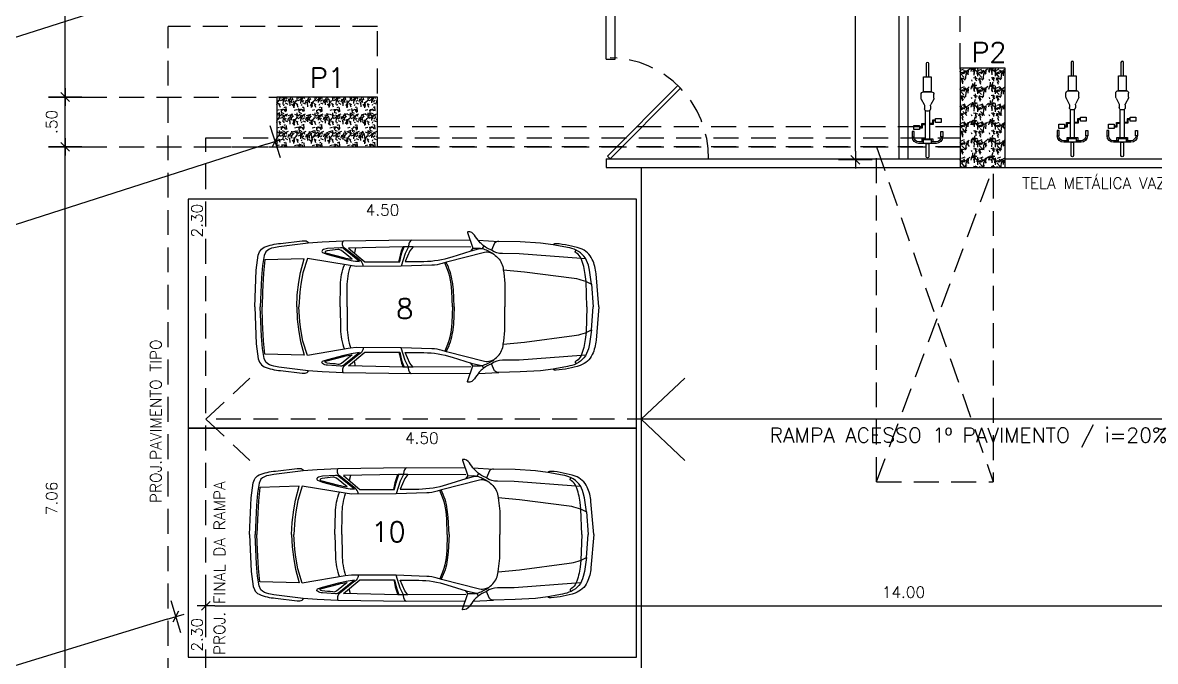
# Model space of a CAD drawing. Header units: millimetres. Extents: x 963.8 to 1035.8, y -131.7 to -87.
# Drawn here: x 981.69 to 993.06, y -102.78 to -96.37 of the extents above; entities that cross this region are included whole.
import ezdxf

# ---------------------------------------------------------------- set-up
doc = ezdxf.new("R2010")
doc.units = ezdxf.units.MM
doc.linetypes.add('DASHED2', pattern=[0.375, 0.25, -0.125])
doc.linetypes.add('HIDDEN', pattern=[0.375, 0.25, -0.125])
for name, color, linetype in [('COTA', 11, 'Continuous'), ('EMVISTA', 2, 'Continuous'), ('ESQUADRIA', 2, 'Continuous'), ('ESQUADRIA CT', 2, 'Continuous'), ('HACHURA', 11, 'Continuous'), ('HACHURA 1', 8, 'Continuous'), ('LINHA', 1, 'Continuous'), ('PAREDE', 7, 'Continuous'), ('PILAR', 21, 'Continuous'), ('PISO', 1, 'Continuous'), ('PLANO3', 3, 'Continuous'), ('PROJECAO', 1, 'DASHED2'), ('TEXTO 1', 3, 'Continuous'), ('TEXTO 2', 2, 'Continuous')]:
    doc.layers.add(name, color=color, linetype=linetype)
doc.styles.add('ROMANS', font='romans.shx')
doc.dimstyles.new('Copy of TICK75', dxfattribs={"dimtxt": 0.1125, "dimasz": 0.088, "dimexe": 0.18, "dimexo": 0.0625, "dimgap": 0.079, "dimtad": 1, "dimrnd": 0.005, "dimzin": 4, "dimdsep": 46, "dimtxsty": 'ROMANS', "dimblk1": 'TICK', "dimblk2": 'TICK', "dimsah": 1, "dimcen": 0.09, "dimse1": 1, "dimse2": 1, "dimclrd": 256, "dimclrt": 2, "dimaunit": 1, "dimadec": 0, "dimazin": 0, "dimtfac": 1, "dimtix": 1, "dimtmove": 2, "dimatfit": 3, "dimldrblk": 'TICK', "dimfxl": 1, "dimtolj": 1, "dimtzin": 0, "dimlwd": -1, "dimarcsym": 0})

# ---------------------------------------------------------------- blocks, each defined once
blk = doc.blocks.new('TICK')
at = {"layer": 'COTA'}
for p, q in [((0, 1.91), (0, -1.91)), ((-1, 0), (1, 0))]:
    blk.add_line(p, q, dxfattribs=at)
at = {"layer": 'COTA', "color": 2}
blk.add_line((0.5, 0.5), (-0.5, -0.5), dxfattribs=at)
blk = doc.blocks.new('*D66')
at = {"layer": 'COTA'}
blk.add_line((990.05, -97.659), (990.05, -94.043), dxfattribs=at)
at = {"layer": 'Defpoints', "color": 0}
for p in [(990.05, -93.955), (990.574, -93.955), (990.469, -97.747)]:
    blk.add_point(p, dxfattribs=at)
at = {"layer": 'COTA', "xscale": 0.08800000000000001, "yscale": 0.08800000000000001, "zscale": 0.08800000000000001}
for p, rotation in [((990.05, -93.955), 90), ((990.05, -97.747), 270)]:
    blk.add_blockref('TICK', p, dxfattribs=dict(at, rotation=rotation))
at = {"layer": 'COTA', "color": 2, "insert": (989.914, -95.851), "char_height": 0.1125, "attachment_point": 5, "rotation": 90, "style": 'ROMANS'}
blk.add_mtext('\\A1;3.79', dxfattribs=at)
blk = doc.blocks.new('BISCICLETA-flat-1-flat-1')
at = {"layer": 'HACHURA'}
for p, q in [((0.136, 0), (-0.136, 0)), ((-0.019, 0), (0.019, 0)), ((-0.236, -0.103), (-0.236, -0.1)), ((-0.212, -0.103), (-0.212, -0.1)), ((-0.06, -0.024), (-0.136, -0.024)), ((-0.03, -0.075), (-0.03, -0.513)), ((0.03, -0.513), (0.03, -0.075)), ((0.136, -0.024), (0.06, -0.024)), ((0.212, -0.103), (0.212, -0.1)), ((0.236, -0.103), (0.236, -0.1)), ((-0.126, -0.244), (-0.078, -0.244)), ((-0.126, -0.256), (-0.126, -0.244)), ((-0.126, -0.256), (-0.09, -0.256)), ((-0.09, -0.256), (-0.09, -0.311)), ((-0.09, -0.311), (-0.03, -0.311)), ((-0.078, -0.244), (-0.078, -0.299)), ((-0.078, -0.299), (-0.03, -0.299)), ((0.09, -0.299), (0.03, -0.299)), ((0.078, -0.311), (0.03, -0.311)), ((0.078, -0.367), (0.078, -0.311)), ((0.09, -0.355), (0.09, -0.299)), ((0.126, -0.355), (0.09, -0.355)), ((0.126, -0.355), (0.126, -0.367)), ((0.011, -0.508), (-0.011, -0.508)), ((0.126, -0.367), (0.078, -0.367)), ((-0.101, -0.71), (-0.101, -0.772)), ((-0.097, -0.693), (-0.054, -0.61)), ((-0.047, -0.588), (-0.047, -0.544)), ((0.047, -0.588), (0.047, -0.544)), ((0.097, -0.693), (0.054, -0.61)), ((0.101, -0.71), (0.101, -0.772)), ((-0.065, -0.808), (0.065, -0.808)), ((-0.019, -1.043), (0.019, -1.043))]:
    blk.add_line(p, q, dxfattribs=at)
for points in [[(0.019, 0), (0.019, 0.209, 1), (-0.019, 0.209), (-0.019, 0)], [(0.019, -1.043), (0.019, -1.252, -1), (-0.019, -1.252), (-0.019, -1.043)]]:
    blk.add_lwpolyline(points, format="xyb", dxfattribs=at)
for points in [[(0.06, 0), (-0.06, 0), (-0.06, -0.06), (0.06, -0.06)], [(-0.24, -0.185), (-0.24, -0.103), (-0.209, -0.103), (-0.209, -0.185)], [(0.24, -0.185), (0.24, -0.103), (0.209, -0.103), (0.209, -0.185)], [(-0.126, -0.282), (-0.126, -0.218), (-0.215, -0.218), (-0.215, -0.282)], [(0.126, -0.329), (0.126, -0.393), (0.215, -0.393), (0.215, -0.329)], [(0.06, -0.808), (-0.06, -0.808), (-0.06, -1.043), (0.06, -1.043)]]:
    blk.add_lwpolyline(points, close=True, dxfattribs=at)
blk.add_lwpolyline([(-0.084, -0.024), (-0.084, -0.075), (0.084, -0.075), (0.084, -0.024)], dxfattribs=at)
for centre, radius, start, end in [((-0.136, -0.1), 0.1, 90, 180), ((0.136, -0.1), 0.1, 0, 90), ((-0.136, -0.1), 0.076, 90, 180), ((0.136, -0.1), 0.076, 0, 90), ((-0.011, -0.544), 0.036, 90, 180), ((0.011, -0.544), 0.036, 0, 90), ((-0.065, -0.71), 0.036, 152.6714, 180), ((-0.083, -0.588), 0.036, 322.7463, 0), ((0.083, -0.588), 0.036, 180, 217.2537), ((0.065, -0.71), 0.036, 0, 27.3286), ((-0.065, -0.772), 0.036, 180, 270), ((0.065, -0.772), 0.036, 270, 0)]:
    blk.add_arc(centre, radius, start, end, dxfattribs=at)
blk = doc.blocks.new('P100')
at = {"layer": 'ESQUADRIA CT'}
for p, q in [((-0.734, 0.679), (-0.707, 0.707)), ((-0.707, 0.707), (0, 0)), ((-0.027, -0.027), (-0.734, 0.679)), ((0, 0), (-0.027, -0.027))]:
    blk.add_line(p, q, dxfattribs=at)
at = {"layer": 'ESQUADRIA CT', "color": 1, "linetype": 'HIDDEN'}
blk.add_arc((-0.014, -0.014), 1, 89.2122, 179.2122, dxfattribs=at)
blk = doc.blocks.new('*D132')
at = {"layer": 'COTA'}
blk.add_line((982.918, -96.103), (978.149, -97.634), dxfattribs=at)
at = {"layer": 'Defpoints', "color": 0}
for p in [(982.95, -95.917), (978.015, -97.502), (978.066, -97.661)]:
    blk.add_point(p, dxfattribs=at)
at = {"layer": 'COTA', "xscale": 0.08800000000000001, "yscale": 0.08800000000000001, "zscale": 0.08800000000000001}
for p, rotation in [((983.001, -96.076), 17.80043388912051), ((978.066, -97.661), 197.8004338891205)]:
    blk.add_blockref('TICK', p, dxfattribs=dict(at, rotation=rotation))
at = {"layer": 'COTA', "color": 2, "insert": (980.492, -96.739), "char_height": 0.1125, "attachment_point": 5, "rotation": 17.8004, "style": 'ROMANS'}
blk.add_mtext('\\A1;5.19', dxfattribs=at)
blk = doc.blocks.new('*D61')
at = {"layer": 'COTA'}
blk.add_line((983.145, -102.36), (978.531, -103.77), dxfattribs=at)
at = {"layer": 'Defpoints', "color": 0}
for p in [(982.71, -100.636), (977.928, -102.098), (978.447, -103.796)]:
    blk.add_point(p, dxfattribs=at)
at = {"layer": 'COTA', "xscale": 0.08800000000000001, "yscale": 0.08800000000000001, "zscale": 0.08800000000000001}
for p, rotation in [((983.229, -102.334), 16.99353104399127), ((978.447, -103.796), 196.9935310439913)]:
    blk.add_blockref('TICK', p, dxfattribs=dict(at, rotation=rotation))
at = {"layer": 'COTA', "color": 2, "insert": (980.798, -102.936), "char_height": 0.1125, "attachment_point": 5, "rotation": 16.9935, "style": 'ROMANS'}
blk.add_mtext('\\A1;5.00', dxfattribs=at)
blk = doc.blocks.new('*D48')
at = {"layer": 'COTA'}
blk.add_line((983.621, -102.225), (997.445, -102.225), dxfattribs=at)
at = {"layer": 'Defpoints', "color": 0}
for p in [(983.533, -101.143), (997.533, -101.143), (997.533, -102.225)]:
    blk.add_point(p, dxfattribs=at)
at = {"layer": 'COTA', "xscale": 0.08800000000000001, "yscale": 0.08800000000000001, "zscale": 0.08800000000000001, "rotation": 180}
blk.add_blockref('TICK', (983.533, -102.225), dxfattribs=at)
at = {"layer": 'COTA', "xscale": 0.08800000000000001, "yscale": 0.08800000000000001, "zscale": 0.08800000000000001}
blk.add_blockref('TICK', (997.533, -102.225), dxfattribs=at)
at = {"layer": 'COTA', "color": 2, "insert": (990.533, -102.089), "char_height": 0.1125, "attachment_point": 5, "style": 'ROMANS'}
blk.add_mtext('\\A1;14.00', dxfattribs=at)
blk = doc.blocks.new('*D105')
at = {"layer": 'COTA'}
blk.add_line((982.12, -97.029), (982.12, -90.953), dxfattribs=at)
at = {"layer": 'Defpoints', "color": 0}
for p in [(969.331, -90.865), (982.12, -90.865), (985.259, -97.117)]:
    blk.add_point(p, dxfattribs=at)
at = {"layer": 'COTA', "xscale": 0.08800000000000001, "yscale": 0.08800000000000001, "zscale": 0.08800000000000001}
for p, rotation in [((982.12, -90.865), 90), ((982.12, -97.117), 270)]:
    blk.add_blockref('TICK', p, dxfattribs=dict(at, rotation=rotation))
at = {"layer": 'COTA', "color": 2, "insert": (981.985, -93.991), "char_height": 0.1125, "attachment_point": 5, "rotation": 90, "style": 'ROMANS'}
blk.add_mtext('\\A1;6.25', dxfattribs=at)
blk = doc.blocks.new('*D47')
at = {"layer": 'COTA'}
blk.add_line((982.12, -97.529), (982.12, -97.205), dxfattribs=at)
at = {"layer": 'Defpoints', "color": 0}
for p in [(982.12, -97.117), (985.259, -97.117), (985.253, -97.617)]:
    blk.add_point(p, dxfattribs=at)
at = {"layer": 'COTA', "xscale": 0.08800000000000001, "yscale": 0.08800000000000001, "zscale": 0.08800000000000001}
for p, rotation in [((982.12, -97.117), 90), ((982.12, -97.617), 270)]:
    blk.add_blockref('TICK', p, dxfattribs=dict(at, rotation=rotation))
at = {"layer": 'COTA', "color": 2, "insert": (981.985, -97.367), "char_height": 0.1125, "attachment_point": 5, "rotation": 90, "style": 'ROMANS'}
blk.add_mtext('\\A1;.50', dxfattribs=at)
blk = doc.blocks.new('*D46')
at = {"layer": 'COTA'}
blk.add_line((982.12, -104.589), (982.12, -97.705), dxfattribs=at)
at = {"layer": 'Defpoints', "color": 0}
for p in [(982.12, -97.617), (985.253, -97.617), (984.243, -104.677)]:
    blk.add_point(p, dxfattribs=at)
at = {"layer": 'COTA', "xscale": 0.08800000000000001, "yscale": 0.08800000000000001, "zscale": 0.08800000000000001}
for p, rotation in [((982.12, -97.617), 90), ((982.12, -104.677), 270)]:
    blk.add_blockref('TICK', p, dxfattribs=dict(at, rotation=rotation))
at = {"layer": 'COTA', "color": 2, "insert": (981.985, -101.147), "char_height": 0.1125, "attachment_point": 5, "rotation": 90, "style": 'ROMANS'}
blk.add_mtext('\\A1;7.06', dxfattribs=at)
blk = doc.blocks.new('*D31')
at = {"layer": 'COTA'}
blk.add_line((984.142, -97.59), (972.175, -101.432), dxfattribs=at)
at = {"layer": 'Defpoints', "color": 0}
for p in [(984.243, -97.617), (972.091, -101.459), (972.108, -101.513)]:
    blk.add_point(p, dxfattribs=at)
at = {"layer": 'COTA', "xscale": 0.08800000000000001, "yscale": 0.08800000000000001, "zscale": 0.08800000000000001}
for p, rotation in [((984.226, -97.563), 17.8004388985317), ((972.091, -101.459), 197.8004388985317)]:
    blk.add_blockref('TICK', p, dxfattribs=dict(at, rotation=rotation))
at = {"layer": 'COTA', "color": 2, "insert": (978.117, -99.382), "char_height": 0.1125, "attachment_point": 5, "rotation": 17.8004, "style": 'ROMANS'}
blk.add_mtext('\\A1;12.75', dxfattribs=at)
blk = doc.blocks.new('VECTRA_P')
for p, q in [((1.152, 0.682), (1.17, 0.653)), ((1.962, 0.745), (1.98, 0.722)), ((1.98, 0.722), (1.986, 0.704)), ((1.986, 0.704), (1.99, 0.679)), ((1.99, 0.679), (1.99, 0.671)), ((1.99, 0.671), (2.026, 0.596)), ((2.068, 0.626), (2.051, 0.672)), ((2.58, 0.66), (2.594, 0.603)), ((2.026, 0.596), (2.072, 0.454)), ((2.081, 0.582), (2.068, 0.626)), ((2.085, 0.558), (2.081, 0.582)), ((2.099, 0.505), (2.085, 0.558)), ((2.026, -0.596), (2.072, -0.454)), ((2.099, -0.505), (2.085, -0.558)), ((1.99, -0.671), (2.026, -0.596)), ((2.068, -0.626), (2.051, -0.672)), ((2.081, -0.582), (2.068, -0.626)), ((2.085, -0.558), (2.081, -0.582)), ((2.58, -0.66), (2.594, -0.603)), ((1.152, -0.682), (1.17, -0.653)), ((1.962, -0.745), (1.98, -0.722)), ((1.98, -0.722), (1.986, -0.704)), ((1.986, -0.704), (1.99, -0.679)), ((1.99, -0.679), (1.99, -0.671))]:
    blk.add_line(p, q)
for points in [[(-0.132, 0), (-0.101, 0.371, -0.086702), (-0.059, 0.53, -0.206137), (0.076, 0.652, -0.063577), (0.343, 0.706, -0.192902), (0.379, 0.695), (0.517, 0.711), (0.746, 0.725), (0.984, 0.732, -0.212316), (1.032, 0.712), (1.065, 0.633), (1.106, 0.654, 0.104415), (1.201, 0.729, 0.030135), (1.254, 0.801, -0.268294), (1.327, 0.839, -0.478596), (1.333, 0.83), (1.273, 0.657), (1.206, 0.658, 0.071792), (1.17, 0.653, 0.074996), (1.055, 0.6, 0.060729), (0.993, 0.548, 0.168427), (0.934, 0.415), (0.697, 0.392), (0.143, 0.32, 0.097788), (-0.052, 0.254), (-0.028, 0.412), (-0.015, 0.467, -0.23311), (0.121, 0.634, -0.068365), (0.217, 0.663, 0.017295), (0.379, 0.695, -1.253437)], [(0, 0), (0.011, 0.285), (0.02, 0.362, -0.068274), (0.066, 0.541, -0.160401), (0.116, 0.601, 0.068795), (0.131, 0.612, 0.431491), (0.13, 0.622), (0.121, 0.634)], [(0.014, 0.538), (0.066, 0.541), (0.755, 0.592), (0.942, 0.595, 0.14363), (1.065, 0.633, -3.590326)], [(1.94, 0.671), (1.974, 0.628), (2.027, 0.507), (1.819, 0.509, -0.074341), (1.505, 0.56), (1.292, 0.626), (1.209, 0.647), (1.17, 0.653)], [(1.302, 0.742), (1.956, 0.745), (2.72, 0.736), (2.953, 0.724), (3.109, 0.712), (3.435, 0.671), (3.492, 0.661, -0.139964), (3.58, 0.617), (3.599, 0.573), (3.619, 0.463), (3.63, 0.328), (3.645, 0)], [(2.492, 0.453), (2.499, 0.477, -0.20033), (2.542, 0.528), (2.703, 0.656, 0.362423), (2.72, 0.736, -80.843501)], [(2.535, 0.508), (2.712, 0.65, -0.214632), (2.749, 0.659), (2.894, 0.651, -0.13194), (2.949, 0.632, -0.563922), (2.948, 0.606), (2.891, 0.585), (2.709, 0.537), (2.63, 0.52, -0.046395), (2.535, 0.508, 1.803463)], [(2.619, 0.535), (2.738, 0.63, -0.203343), (2.777, 0.64, 0.013874), (2.898, 0.627, -0.224025), (2.919, 0.615, -0.426774), (2.916, 0.604), (2.715, 0.552, -0.038719), (2.619, 0.535, -4.743429)], [(3.705, 0), (3.688, 0.412), (3.666, 0.577), (3.651, 0.614, 0.195947), (3.599, 0.666, 0.081209), (3.417, 0.709), (3.176, 0.737), (3.144, 0.738, 0.315739), (3.105, 0.712, 0.195733)], [(1.046, 0.594), (1.077, 0.605, -0.132875), (1.141, 0.609), (1.566, 0.499), (1.614, 0.485, 0.061032), (1.731, 0.466), (2.071, 0.454), (2.569, 0.452), (2.639, 0.461), (3.118, 0.541), (3.169, 0.382), (3.19, 0.253), (3.201, 0.165), (3.212, 0)], [(1.481, 0), (1.49, 0.194), (1.501, 0.28, -0.093565), (1.571, 0.498, -2.549357)], [(1.501, 0), (1.507, 0.175, -0.104764), (1.586, 0.494, 2.88345)], [(2.676, 0), (2.674, 0.225, 0.076487), (2.635, 0.46, 15.102376)], [(2.754, 0), (2.748, 0.246, 0.084835), (2.704, 0.472, 10.941081)], [(-0.132, 0), (-0.101, -0.371, 0.086702), (-0.059, -0.53, 0.206137), (0.076, -0.652, 0.063577), (0.343, -0.706, 0.192902), (0.379, -0.695), (0.517, -0.711), (0.746, -0.725), (0.984, -0.732, 0.212316), (1.032, -0.712), (1.065, -0.633), (1.106, -0.654, -0.104415), (1.201, -0.729, -0.030135), (1.254, -0.801, 0.268294), (1.327, -0.839, 0.478596), (1.333, -0.83), (1.273, -0.657), (1.206, -0.658, -0.071792), (1.17, -0.653, -0.074996), (1.055, -0.6, -0.060729), (0.993, -0.548, -0.168427), (0.934, -0.415), (0.697, -0.392), (0.143, -0.32, -0.097788), (-0.052, -0.254), (-0.028, -0.412), (-0.015, -0.467, 0.23311), (0.121, -0.634, 0.068365), (0.217, -0.663, -0.017295), (0.379, -0.695, 1.253437)], [(0, 0), (0.011, -0.285), (0.02, -0.362, 0.068274), (0.066, -0.541, 0.160401), (0.116, -0.601, -0.068795), (0.131, -0.612, -0.431491), (0.13, -0.622), (0.121, -0.634)], [(1.046, -0.594), (1.077, -0.605, 0.132875), (1.141, -0.609), (1.566, -0.499), (1.614, -0.485, -0.061032), (1.731, -0.466), (2.071, -0.454), (2.569, -0.452), (2.639, -0.461), (3.118, -0.541), (3.169, -0.382), (3.19, -0.253), (3.201, -0.165), (3.212, 0)], [(1.302, -0.742), (1.956, -0.745), (2.72, -0.736), (2.953, -0.724), (3.109, -0.712), (3.435, -0.671), (3.492, -0.661, 0.139964), (3.58, -0.617), (3.599, -0.573), (3.619, -0.463), (3.63, -0.328), (3.645, 0)], [(1.481, 0), (1.49, -0.194), (1.501, -0.28, 0.093565), (1.571, -0.498, 2.549357)], [(1.501, 0), (1.507, -0.175, 0.104764), (1.586, -0.494, -2.88345)], [(2.676, 0), (2.674, -0.225, -0.076487), (2.635, -0.46, -15.102376)], [(2.754, 0), (2.748, -0.246, -0.084835), (2.704, -0.472, -10.941081)], [(3.705, 0), (3.688, -0.412), (3.666, -0.577), (3.651, -0.614, -0.195947), (3.599, -0.666, -0.081209), (3.417, -0.709), (3.176, -0.737), (3.144, -0.738, -0.315739), (3.105, -0.712, -0.195733)], [(2.492, -0.453), (2.499, -0.477, 0.20033), (2.542, -0.528), (2.703, -0.656, -0.362423), (2.72, -0.736, 80.843501)], [(0.014, -0.538), (0.066, -0.541), (0.755, -0.592), (0.942, -0.595, -0.14363), (1.065, -0.633, 3.590326)], [(1.94, -0.671), (1.974, -0.628), (2.027, -0.507), (1.819, -0.509, 0.074341), (1.505, -0.56), (1.292, -0.626), (1.209, -0.647), (1.17, -0.653)], [(2.535, -0.508), (2.712, -0.65, 0.214632), (2.749, -0.659), (2.894, -0.651, 0.13194), (2.949, -0.632, 0.563922), (2.948, -0.606), (2.891, -0.585), (2.709, -0.537), (2.63, -0.52, 0.046395), (2.535, -0.508, -1.803463)], [(2.619, -0.535), (2.738, -0.63, 0.203343), (2.777, -0.64, -0.013874), (2.898, -0.627, 0.224025), (2.919, -0.615, 0.426774), (2.916, -0.604), (2.715, -0.552, 0.038719), (2.619, -0.535, 4.743429)]]:
    blk.add_lwpolyline(points, format="xyb")
for points in [[(1.212, 0.744), (0.984, 0.732)], [(1.273, 0.657), (1.298, 0.624)], [(1.294, 0.669), (1.94, 0.671), (2.05, 0.672), (2.66, 0.658), (2.477, 0.505), (2.088, 0.505), (2.072, 0.578), (2.06, 0.615), (2.04, 0.672)], [(3.237, 0), (3.231, 0.137), (3.214, 0.277), (3.195, 0.384), (3.153, 0.539), (3.591, 0.526), (3.606, 0.377), (3.619, 0.169), (3.623, 0)], [(-0.052, 0.254), (-0.068, 0)], [(-0.052, -0.254), (-0.068, 0)], [(3.237, 0), (3.231, -0.137), (3.214, -0.277), (3.195, -0.384), (3.153, -0.539), (3.591, -0.526), (3.606, -0.377), (3.619, -0.169), (3.623, 0)], [(1.294, -0.669), (1.94, -0.671), (2.05, -0.672), (2.66, -0.658), (2.477, -0.505), (2.088, -0.505), (2.072, -0.578), (2.06, -0.615), (2.04, -0.672)], [(1.273, -0.657), (1.298, -0.624)], [(1.212, -0.744), (0.984, -0.732)]]:
    blk.add_lwpolyline(points)
for points in [[(0.934, 0.415, 0), (0.929, 0.381, 0), (0.916, 0.263, 0), (0.916, 0, 0)], [(0.934, -0.415, 0), (0.929, -0.381, 0), (0.916, -0.263, 0), (0.916, 0, 0)]]:
    blk.add_polyline3d(points)
blk = doc.blocks.new('ESTRUTURA(20-03-2019)')
at = {"layer": 'HACHURA 1'}
h = blk.add_hatch(dxfattribs=at)
h.set_pattern_fill('GRAVEL', color=256, scale=0.007, angle=-90, style=0)
h.set_pattern_definition([(138.0128, (-774.003701, 102.429176), (-1.60020196627, 1.42240120861), [0.02392047, -2.368135]), (94.9697, (-774.021481, 102.445178), (0.17779874528, -2.13360345143), [0.04104835, -4.06378]), (42.5104, (-774.025037, 102.486072), (-1.95580191047, -1.77799870628), [0.02894374, -2.865429]), (177.2737, (-774.069487, 102.555414), (3.55599885574, -0.17779922796), [0.03738035, -3.700648]), (202.8337, (-774.106825, 102.557192), (2.1336012131, 0.88900252389), [0.03665438, -3.628786]), (267.2737, (-774.140607, 102.542968), (0.17779922796, 3.55599885574), [0.03738035, -3.700648]), (307.6942, (-774.142385, 102.50563), (-1.77799841499, 2.311401460287), [0.04943358, -4.893917]), (342.2553, (-774.112159, 102.466514), (3.91160113442, -1.24460248958), [0.0466704, -4.620371]), (31.4296, (-774.067709, 102.45229), (2.3113972812, 1.42240036647), [0.03750691, -3.713185]), (85.2364, (-774.035705, 102.471848), (-0.1777983314, -1.9557984637), [0.04281991, -2.098173]), (132.3974, (-774.032149, 102.51452), (-1.955797455545, 2.133600064207), [0.05537546, -5.482176]), (48.8141, (-774.071265, 102.379392), (1.066798359, 1.2445992072), [0.01890035, -1.871142]), (81.4692, (-774.058819, 102.393616), (-0.355600896, -2.31139647169), [0.03595774, -3.559822]), (135, (-774.05349, 102.42918), (-0.177799879, 7e-17), [0.02514463, -0.2263023]), (113.1986, (-774.03215, 102.441622), (0.3556015592, -0.8890029978), [0.01354087, -1.340542]), (201.8014, (-774.037483, 102.454068), (0.5334003436, 0.1778001247), [0.01914962, -0.938336]), (300.9638, (-774.055263, 102.446956), (0.3556002771, -0.5333994368), [0.0311024, -1.005641]), (71.5651, (-774.03926, 102.420286), (-0.1777997356, -0.3556001623), [0.02249009, -0.539763]), (286.3895, (-774.037483, 102.557192), (0.5333988905, -1.77800098098), [0.03150616, -3.119116]), (340.3462, (-774.028593, 102.526966), (-1.9557972342, 0.7111980182), [0.02643193, -2.616754]), (203.1986, (-774.0037, 102.420286), (0.8890029978, 0.3556015592), [0.0270816, -1.327004]), (253.6105, (-774.028593, 102.409618), (0.5333988905, 1.77800098098), [0.03150616, -3.119116]), (249.444, (-774.14772, 102.557192), (0.3555995685, 0.8890011035), [0.03038245, -1.488739]), (204.7751, (-774.158387, 102.528744), (1.95579909183, 0.88899792825), [0.02545704, -2.520252]), (336.8014, (-774.1815, 102.418508), (0.8890029978, -0.3556015592), [0.0270816, -1.327004]), (287.354, (-774.156609, 102.40784), (-0.71119892729, 2.31140012473), [0.02980481, -2.950668]), (339.444, (-774.181501, 102.50563), (-0.8890011035, 0.3555995685), [0.01519126, -1.503936]), (11.3099, (-774.1815, 102.429176), (0.7111977223, 0.1777991224), [0.00906605, -0.89754]), (75.9638, (-774.17261, 102.430954), (-0.1777996923, -0.5334003748), [0.03665438, -0.6964335]), (96.009, (-774.163721, 102.466514), (0.1777995848, -1.77799737811), [0.03396869, -3.362898]), (213.6901, (-774.071265, 102.446956), (0.355599657, 0.177800061), [0.02564268, -0.6154246]), (263.1572, (-774.092601, 102.432732), (-0.355601592616, -3.022601249965), [0.04476899, -4.43212]), (330.9454, (-774.097935, 102.388282), (-1.24459703276, 0.7111983456), [0.01830556, -1.812258]), (0, (-774.08193, 102.3794), (0.1778, 0.1778), [0.010668, -0.167132]), (30.2564, (-774.158387, 102.47007), (-1.24459937227, -0.71119849268), [0.02470069, -2.445373]), (318.0128, (-774.137051, 102.482516), (1.60020196627, -1.42240120861), [0.04784101, -2.344216]), (270, (-774.1015, 102.45051), (0.1778, -0.1778), [0.046228, -0.131572]), (235.3048, (-774.101491, 102.404284), (1.24460011833, 1.77799691937), [0.0281127, -2.783151]), (164.0546, (-774.117493, 102.38117), (-0.7112016942, 0.1778004536), [0.02588803, -1.268519]), (117.646, (-774.142385, 102.388282), (-1.77800111823, 3.37819881343), [0.04215015, -4.172875]), (85.4261, (-774.161943, 102.42562), (0.177799139785, 2.31140053233), [0.04459203, -4.414606]), (85.4261, (-774.161943, 102.42562), (0.177799139785, 2.31140053233), [0.04459203, -4.414606])])
h.paths.add_polyline_path([(-29.68, 14.611), (-30.13, 14.611), (-30.13, 13.611), (-29.68, 13.611)])
h = blk.add_hatch(dxfattribs=at)
h.set_pattern_fill('GRAVEL', color=256, scale=0.007, angle=90, style=0)
h.set_pattern_definition([(221.9872, (54.297117, -1485.91862), (-1.60020196627, -1.42240120861), [0.02392047, -2.368135]), (265.0303, (54.279337, -1485.9346215), (0.177798745277, 2.133603451433), [0.04104835, -4.06378]), (317.4896, (54.275781, -1485.975515), (-1.95580191047, 1.77799870628), [0.02894374, -2.865429]), (182.7263, (54.231331, -1486.0448575), (3.555998855736, 0.17779922796), [0.03738035, -3.700648]), (157.1663, (54.193993, -1486.0466355), (2.133601213104, -0.889002523885), [0.03665438, -3.628786]), (92.7263, (54.160211, -1486.0324115), (0.17779922796, -3.555998855736), [0.03738035, -3.700648]), (52.3058, (54.158433, -1485.9950735), (-1.77799841499, -2.311401460287), [0.04943358, -4.893917]), (17.7447, (54.188659, -1485.9559575), (3.911601134423, 1.244602489583), [0.0466704, -4.620371]), (328.5704, (54.233109, -1485.9417335), (2.3113972812, -1.42240036647), [0.03750691, -3.713185]), (274.7636, (54.265113, -1485.961291), (-0.17779833139, 1.95579846371), [0.04281991, -2.098173]), (227.6026, (54.268669, -1486.0039635), (-1.955797455545, -2.133600064207), [0.05537546, -5.482176]), (311.1859, (54.229553, -1485.868835), (1.066798359, -1.2445992072), [0.01890035, -1.871142]), (278.5308, (54.241999, -1485.8830595), (-0.355600896003, 2.31139647169), [0.03595774, -3.559822]), (225, (54.24733, -1485.91862), (-0.177799879, -5e-17), [0.02514463, -0.2263023]), (246.8014, (54.26867, -1485.931065), (0.3556015592, 0.8890029978), [0.01354087, -1.340542]), (158.1986, (54.263335, -1485.94351), (0.5334003436, -0.1778001247), [0.01914962, -0.938336]), (59.0362, (54.245555, -1485.9364), (0.3556002771, 0.53339943684), [0.0311024, -1.005641]), (288.4349, (54.261557, -1485.90973), (-0.1777997356, 0.3556001623), [0.02249009, -0.539763]), (73.6105, (54.263335, -1486.046635), (0.5333988905, 1.77800098098), [0.03150616, -3.119116]), (19.6538, (54.272225, -1486.01641), (-1.9557972342, -0.71119801821), [0.02643193, -2.616754]), (156.8014, (54.297117, -1485.90973), (0.8890029978, -0.3556015592), [0.0270816, -1.327004]), (106.3895, (54.272225, -1485.899061), (0.5333988905, -1.77800098098), [0.03150616, -3.119116]), (110.556, (54.1531, -1486.046635), (0.35559956852, -0.8890011035), [0.03038245, -1.488739]), (155.2249, (54.142431, -1486.018187), (1.95579909183, -0.88899792825), [0.02545704, -2.520252]), (23.1986, (54.119317, -1485.907951), (0.8890029978, 0.3556015592), [0.0270816, -1.327004]), (72.646, (54.144209, -1485.897283), (-0.71119892729, -2.31140012473), [0.02980481, -2.950668]), (20.556, (54.119317, -1485.995073), (-0.8890011035, -0.35559956852), [0.01519126, -1.503936]), (348.6901, (54.119317, -1485.91862), (0.7111977223, -0.1777991224), [0.00906605, -0.89754]), (284.0362, (54.128207, -1485.920397), (-0.1777996923, 0.5334003748), [0.03665438, -0.6964335]), (263.991, (54.137097, -1485.9559575), (0.1777995848, 1.77799737811), [0.03396869, -3.362898]), (146.3099, (54.229553, -1485.9364), (0.355599657, -0.177800061), [0.02564268, -0.6154246]), (96.8428, (54.208217, -1485.9221755), (-0.355601592616, 3.022601249965), [0.04476899, -4.43212]), (29.0546, (54.202883, -1485.877725), (-1.24459703276, -0.7111983456), [0.01830556, -1.812258]), (7e-15, (54.21889, -1485.86884), (0.1778, -0.1778), [0.010668, -0.167132]), (329.7436, (54.142431, -1485.959513), (-1.24459937227, 0.71119849268), [0.02470069, -2.445373]), (41.9872, (54.163767, -1485.97196), (1.60020196627, 1.42240120861), [0.04784101, -2.344216]), (90, (54.19933, -1485.93996), (0.1778, 0.1778), [0.046228, -0.131572]), (124.6952, (54.199327, -1485.893727), (1.24460011833, -1.77799691937), [0.0281127, -2.783151]), (195.9454, (54.183325, -1485.870613), (-0.71120169422, -0.17780045358), [0.02588803, -1.268519]), (242.354, (54.158433, -1485.8777255), (-1.77800111823, -3.37819881343), [0.04215015, -4.172875]), (274.5739, (54.138875, -1485.9150635), (0.177799139785, -2.311400532332), [0.04459203, -4.414606]), (274.5739, (54.138875, -1485.9150635), (0.177799139785, -2.311400532332), [0.04459203, -4.414606])])
h.paths.add_polyline_path([(-35.98, 14.32), (-35.98, 13.82), (-36.99, 13.82), (-36.99, 14.32)])
at = {"layer": 'PILAR'}
for points in [[(-30.13, 14.611), (-30.13, 13.611), (-29.68, 13.611), (-29.68, 14.611), (-30.13, 14.611)], [(-35.98, 14.32), (-36.99, 14.32), (-36.99, 13.82), (-35.98, 13.82), (-35.98, 14.32)]]:
    blk.add_lwpolyline(points, dxfattribs=at)
at = {"layer": 'PROJECAO', "color": 11}
for p, q in [((-30.13, 14.611), (-30.131, 15.601)), ((-38.08, 6.56), (-38.08, 15.03)), ((-35.98, 15.03), (-38.08, 15.03)), ((-35.98, 14.355), (-35.98, 15.03)), ((-30.13, 14.02), (-35.98, 14.02)), ((-30.13, 13.82), (-35.98, 13.82)), ((-30.97, 10.455), (-30.97, 13.82)), ((-30.97, 13.82), (-29.8, 10.455)), ((-30.97, 10.455), (-29.8, 13.611)), ((-29.8, 13.55), (-29.8, 10.455)), ((-30.97, 10.455), (-29.8, 10.455))]:
    blk.add_line(p, q, dxfattribs=at)

msp = doc.modelspace()

# ---------------------------------------------------------------- linework, layer by layer
at = {"layer": 'EMVISTA'}
for p, q in [((987.55, -97.736), (987.55, -97.826)), ((987.55, -97.736), (991.103, -97.736)), ((991.553, -97.736), (996.473, -97.736)), ((987.55, -97.826), (991.103, -97.826)), ((991.553, -97.826), (996.473, -97.826))]:
    msp.add_line(p, q, dxfattribs=at)
at = {"layer": 'ESQUADRIA'}
for p, q in [((987.55, -96.736), (987.55, -91.015)), ((987.64, -96.736), (987.64, -91.015)), ((987.55, -96.736), (987.64, -96.736))]:
    msp.add_line(p, q, dxfattribs=at)
at = {"layer": 'LINHA'}
msp.add_line((987.899, -97.826), (987.899, -102.966), dxfattribs=at)
for points in [[(987.853, -100.442), (987.853, -98.142), (983.353, -98.142), (983.353, -100.442)], [(987.853, -102.742), (987.853, -100.442), (983.353, -100.442), (983.353, -102.742)]]:
    msp.add_lwpolyline(points, close=True, dxfattribs=at)
at = {"layer": 'PAREDE'}
for p, q in [((990.49, -97.736), (990.49, -93.865)), ((990.58, -97.736), (990.58, -93.955))]:
    msp.add_line(p, q, dxfattribs=at)
at = {"layer": 'PISO'}
msp.add_line((997.533, -100.352), (987.849, -100.352), dxfattribs=at)
at = {"layer": 'PLANO3', "color": 3}
for q in [(988.338, -99.94), (988.338, -100.765)]:
    msp.add_line((987.899, -100.352), q, dxfattribs=at)
at = {"layer": 'PROJECAO', "color": 11}
for p, q in [((991.103, -96.838), (991.103, -95.997)), ((983.153, -104.877), (983.153, -96.407)), ((985.253, -96.407), (983.153, -96.407)), ((985.253, -97.082), (985.253, -96.407)), ((982.288, -97.117), (984.243, -97.117)), ((982.288, -97.617), (984.243, -97.617))]:
    msp.add_line(p, q, dxfattribs=at)
at = {"layer": 'PROJECAO'}
for p, q in [((983.533, -102.916), (983.533, -97.527)), ((983.533, -97.527), (984.243, -97.527)), ((985.253, -97.527), (991.103, -97.527)), ((983.533, -97.617), (984.243, -97.617)), ((985.253, -97.617), (991.103, -97.617)), ((983.533, -100.352), (983.973, -99.94)), ((983.533, -100.352), (983.973, -100.765)), ((988.009, -100.352), (983.533, -100.352))]:
    msp.add_line(p, q, dxfattribs=at)

# ---------------------------------------------------------------- block references
at = {"layer": 'ESQUADRIA', "rotation": 270}
msp.add_blockref('P100', (987.59, -97.736), dxfattribs=at)
at = {"layer": 'HACHURA', "color": 11, "xscale": -0.6400000000000001, "yscale": 0.6400000000000001, "zscale": 0.6400000000000001, "rotation": 180}
for p in [(990.774, -97.583), (992.228, -97.571), (992.728, -97.571)]:
    msp.add_blockref('BISCICLETA-flat-1-flat-1', p, dxfattribs=at)
at = {"layer": 'HACHURA 1', "xscale": -0.9, "yscale": 0.9, "zscale": 0.9}
for p in [(987.357, -99.225), (987.306, -101.511)]:
    msp.add_blockref('VECTRA_P', p, dxfattribs=at)
at = {"layer": 'PAREDE'}
msp.add_blockref('ESTRUTURA(20-03-2019)', (1021.233, -111.437), dxfattribs=at)

# ---------------------------------------------------------------- texts
at = {"layer": 'TEXTO 1', "color": 7, "style": 'ROMANS'}
for s, p in [('P2', (991.214, -96.768)), ('P1', (984.575, -97.024))]:
    msp.add_text(s, height=0.2, dxfattribs=at).set_placement(p)
at = {"layer": 'TEXTO 1', "style": 'ROMANS'}
for s, p in [('8', (985.442, -99.342)), ('10', (985.194, -101.582))]:
    msp.add_text(s, height=0.2, dxfattribs=at).set_placement(p)
at = {"layer": 'TEXTO 2', "style": 'ROMANS'}
for s, height, p in [('TELA METÁLICA VAZADA S/ PEITORIL ALVENARIA', 0.1125, (991.724, -98.039)), ('4.50', 0.1125, (985.136, -98.307)), ('RAMPA ACESSO 1º PAVIMENTO / i=20%', 0.15, (989.188, -100.587)), ('4.50', 0.1125, (985.531, -100.598))]:
    msp.add_text(s, height=height, dxfattribs=at).set_placement(p)
for s, p in [('2.30', (983.5, -98.527)), ('PROJ.PAVIMENTO TIPO', (983.087, -101.195)), ('PROJ. FINAL DA RAMPA', (983.726, -102.721)), ('2.30', (983.5, -102.685))]:
    msp.add_text(s, height=0.1125, rotation=90, dxfattribs=at).set_placement(p)

# ---------------------------------------------------------------- dimensions: what is measured, and where the dimension line sits
at = {"layer": 'COTA'}
for base, p1, p2, picture, middle in [((982.12, -90.865), (985.259, -97.117), (969.331, -90.865), '*D105', (981.985, -93.991)), ((990.05, -93.955), (990.469, -97.747), (990.574, -93.955), '*D66', (989.914, -95.851)), ((982.12, -97.117), (985.253, -97.617), (985.259, -97.117), '*D47', (981.985, -97.367)), ((982.12, -97.617), (984.243, -104.677), (985.253, -97.617), '*D46', (981.985, -101.147))]:
    dim = msp.add_linear_dim(base=base, p1=p1, p2=p2, angle=90, dimstyle='Copy of TICK75', dxfattribs=at)
    dim.commit()
    dim.dimension.update_dxf_attribs({"geometry": picture, "text_midpoint": middle})
for p1, p2, distance, picture, middle in [((982.95, -95.917), (978.015, -97.502), 0.167, '*D132', (980.492, -96.739)), ((984.243, -97.617), (972.108, -101.513), -0.056, '*D31', (978.117, -99.382)), ((982.71, -100.636), (977.928, -102.098), 1.776, '*D61', (980.798, -102.936))]:
    dim = msp.add_aligned_dim(p1=p1, p2=p2, distance=distance, dimstyle='Copy of TICK75', dxfattribs=at)
    dim.commit()
    dim.dimension.update_dxf_attribs({"geometry": picture, "text_midpoint": middle})
dim = msp.add_linear_dim(base=(997.533, -102.225), p1=(983.533, -101.143), p2=(997.533, -101.143), dimstyle='Copy of TICK75', dxfattribs=at)
dim.commit()
dim.dimension.update_dxf_attribs({"geometry": '*D48', "text_midpoint": (990.533, -102.089)})

doc.saveas('drawing.dxf')
